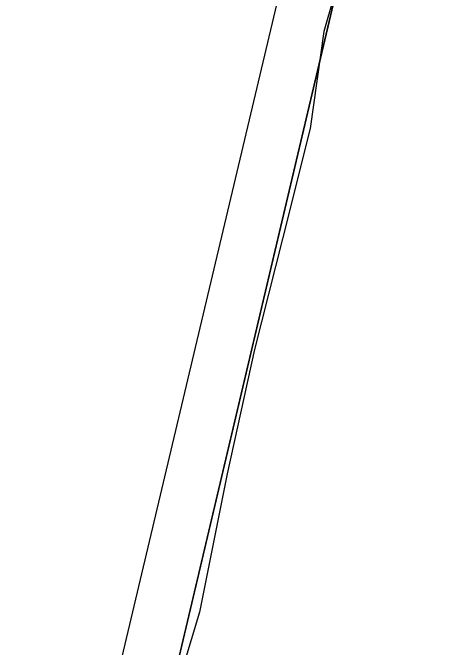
# Model space of a CAD drawing. Header units: feet. Extents: x -84 to 198, y -22 to 181.
# Drawn here: x 134.86 to 135.28, y 105.063 to 105.676 of the extents above; entities that cross this region are included whole.
import ezdxf

# ---------------------------------------------------------------- set-up
doc = ezdxf.new("R2010")
doc.units = ezdxf.units.FT
doc.layers.add('A-LINEA', color=7, linetype='CONTINUOUS')

msp = doc.modelspace()

# ---------------------------------------------------------------- linework, layer by layer
at = {"layer": 'A-LINEA'}
for p, q in [((135.2667, 106.0978), (131.36, 89.5511)), ((135.1333, 105.7644), (133.3867, 98.3911)), ((135.1333, 105.7644), (133.3867, 98.3911))]:
    msp.add_line(p, q, dxfattribs=at)
for points in [[(135.2667, 106.0978), (135.2667, 106.1111), (135.28, 106.1244), (135.2667, 106.0978), (135.2667, 106.0711), (135.2533, 106.0444), (135.2533, 106.0044), (135.24, 105.9511), (135.2267, 105.8978), (135.2, 105.8178), (135.1867, 105.7511), (135.16, 105.6578), (135.1467, 105.5644), (135.12, 105.4578), (135.0933, 105.3511), (135.0667, 105.2311), (135.04, 105.0978), (135, 104.9644)], [(124.5867, 91.1511), (131.36, 89.5511), (135.2667, 106.0978)]]:
    msp.add_lwpolyline(points, dxfattribs=at)

doc.saveas('drawing.dxf')
